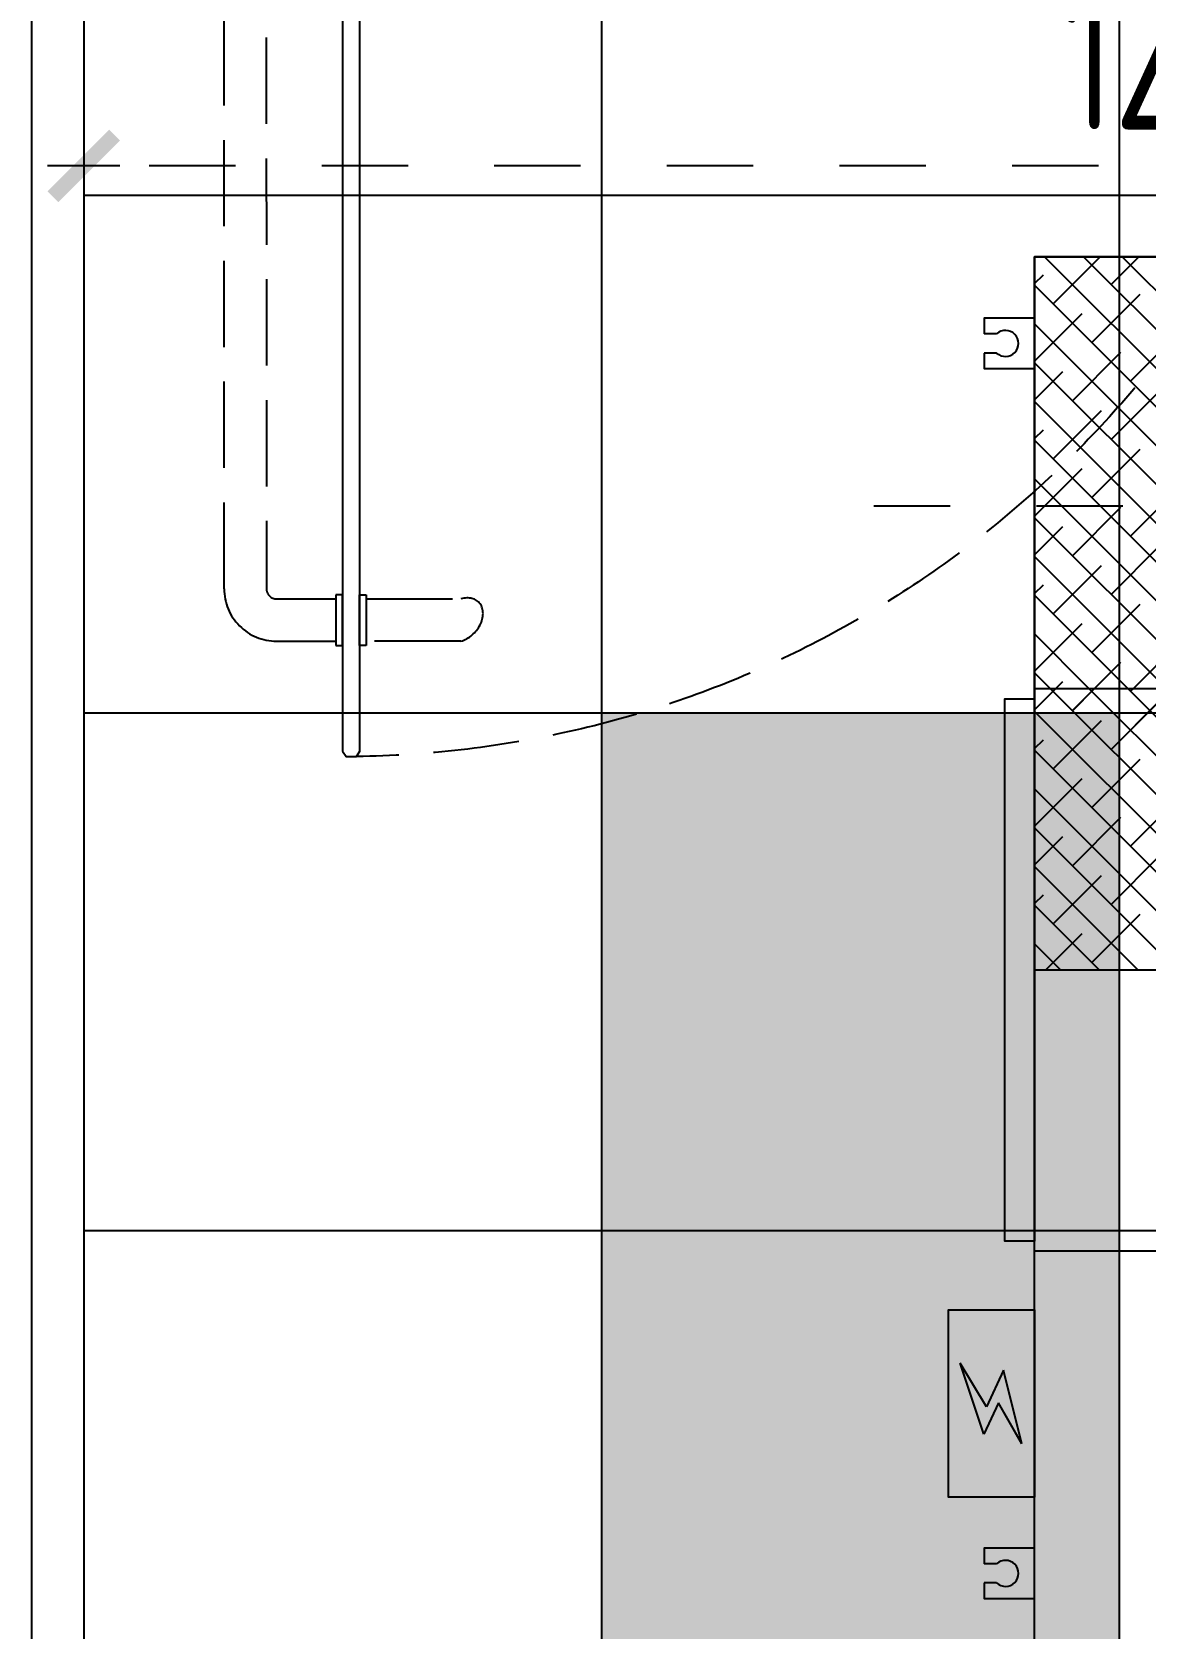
# Model space of a CAD drawing. Extents: x 133656 to 214778, y 12424 to 51506.
# Drawn here: x 160796 to 161441, y 21600 to 22524 of the extents above; entities that cross this region are included whole.
import ezdxf

# ---------------------------------------------------------------- set-up
doc = ezdxf.new("R2010")
doc.units = 0
doc.header["$MEASUREMENT"] = 0
for name, pattern in [('DASH', [0.35, 0.25, -0.1]), ('图纸索引线', [1.414175, 0.440583, -0.082865, 0.082865, -0.092515, 0.440583, -0.082865, 0.082865, -0.109034]), ('家具虚线平面', [100, 50, -50]), ('轴线', [1279.947105, 991.697132, -142.311249, 0, -145.938724])]:
    doc.linetypes.add(name, pattern=pattern)
doc.layers.get('Defpoints').update_dxf_attribs({"color": 8})
for name, color, linetype in [('A31.土建轴线', 251, 'Continuous'), ('B4.装修完成面', 112, 'Continuous'), ('B6.新建墙体定位', 203, 'Continuous'), ('B8.玻璃隔断层', 152, 'Continuous'), ('E1.地面-(平面图)', 136, 'Continuous'), ('G3.天花灯具', 52, 'Continuous'), ('G4.天花灯位', 71, 'Continuous'), ('G5.天花看线', 152, 'Continuous'), ('H3.顶面烟感', 102, 'Continuous'), ('WALL', 6, 'Continuous'), ('WF2水点标注', 1, 'Continuous'), ('面积统计', 6, 'Continuous')]:
    doc.layers.add(name, color=color, linetype=linetype)
doc.styles.add('标注数字', font='dim.shx', dxfattribs={"width": 0.8})
doc.dimstyles.new('设计2017', dxfattribs={"dimscale": 100, "dimtxt": 2.5, "dimasz": 0.06, "dimexe": 2, "dimexo": 2.5, "dimgap": 0.6, "dimtad": 1, "dimdec": 0, "dimrnd": 5, "dimzin": 0, "dimdsep": 46, "dimtxsty": '标注数字', "dimblk": 'HBA_DIMENSION_TICK', "dimcen": 0.125, "dimclrd": 44, "dimclre": 44, "dimclrt": 50, "dimadec": 0, "dimazin": 0, "dimtfac": 1, "dimtdec": 0, "dimtix": 1, "dimtmove": 0, "dimatfit": 3, "dimldrblk": 'HBA_Leader_Arrow', "dimfxl": 7, "dimfxlon": 1, "dimtvp": 1, "dimtolj": 1, "dimtzin": 0, "dimarcsym": 0})
pattern_1 = [(0, (160826.07, 20329.63), (0, 300), []), (90, (160826.07, 20329.63), (-300, 2e-14), [])]

# ---------------------------------------------------------------- blocks, each defined once
blk = doc.blocks.new('门-沐浴房')
at = {"color": 251, "linetype": 'DASH', "ltscale": 200}
for p, q in [((-48.28, 533.29, 0), (-13.98, 533.29, 0)), ((-13.98, 535.74, 0), (-10.06, 535.74, 0)), ((-13.98, 506.34, 0), (-13.98, 535.74, 0)), ((-10.06, 535.74, 0), (-10.06, 506.34, 0)), ((3.66, 535.74, 0), (-0.26, 535.74, 0)), ((-0.26, 535.74, 0), (-0.26, 506.34, 0)), ((3.66, 506.34, 0), (3.66, 535.74, 0)), ((58.54, 533.28, 0), (3.66, 533.29, 0)), ((-48.28, 508.79, 0), (-13.98, 508.79, 0)), ((3.66, 508.79, 0), (58.54, 508.78, 0)), ((-78.66, 502.92, 0), (-78.72, 113.6, 0)), ((-54.22, 113.6, 0), (-54.16, 502.91, 0)), ((-10.06, 506.34, 0), (-13.98, 506.34, 0)), ((-0.26, 506.34, 0), (3.66, 506.34, 0)), ((-48.34, 107.72, 0), (-14.04, 107.71, 0)), ((-10.12, 110.16, 0), (-14.04, 110.16, 0)), ((-14.04, 110.16, 0), (-14.04, 80.76, 0)), ((-10.12, 80.76, 0), (-10.12, 110.16, 0)), ((-48.34, 83.22, 0), (-14.04, 83.21, 0)), ((-14.04, 80.76, 0), (-10.12, 80.76, 0))]:
    blk.add_line(p, q, dxfattribs=at)
at = {"elevation": 0}
blk.add_lwpolyline([(-10, 597.08), (-8, 600.08), (-2, 600.08), (0, 597.08), (0, 3), (-2, 0), (-8, 0), (-10, 3), (-10, 597.08)], dxfattribs=at)
at = {"color": 251, "linetype": 'DASH', "ltscale": 200}
blk.add_arc((-10.23, -0.1, 0), 600.23, 0.00933, 89.21427, dxfattribs=at)
at = {"color": 251, "linetype": 'DASH', "ltscale": 200, "extrusion": (2.71207e-09, 9.54989e-10, -1)}
for centre, major_axis, ratio, start_param, end_param in [((-48.28, 502.91, 0), (21.48, -21.48, 0), 1, 2.35633, 3.927127), ((58.54, 521.03, 0), (10.32, -10.32, 0), 0.737042, 4.077232, 7.218825), ((-48.28, 502.91, 0), (4.16, -4.16, 0), 1, 2.35633, 3.927127), ((-48.34, 113.6, 0), (-21.48, -21.48, 0), 1, -0.785262, 0.785534), ((-48.34, 113.6, 0), (-4.16, -4.16, 0), 1, -0.785262, 0.785534)]:
    blk.add_ellipse(centre, major_axis=major_axis, ratio=ratio, start_param=start_param, end_param=end_param, dxfattribs=at)
blk = doc.blocks.new('HBA_DIMENSION_TICK')
at = {"color": 0, "linetype": 'ByBlock'}
for p, q in [((-10, 0), (0, 0)), ((0, 0), (10, 0))]:
    blk.add_line(p, q, dxfattribs=at)
at = {"color": 50, "linetype": 'ByBlock'}
blk.add_solid([(-10, -7), (-7, -10), (7, 10), (10, 7)], dxfattribs=at)
blk = doc.blocks.new('*D576')
at = {"layer": 'B6.新建墙体定位', "color": 44, "linetype": '家具虚线平面', "lineweight": -2, "transparency": 16777216}
for p, q in [((160826.07, 22582.13), (160826.07, 22376.74)), ((162116.07, 22582.13), (162116.07, 22376.74)), ((162113.97, 22446.74), (160828.17, 22446.74))]:
    blk.add_line(p, q, dxfattribs=at)
at = {"layer": 'Defpoints', "color": 0, "linetype": '家具虚线平面', "transparency": 16777216}
for p in [(160826.07, 22669.63), (162116.07, 22669.63), (160826.07, 22446.74)]:
    blk.add_point(p, dxfattribs=at)
at = {"layer": 'B6.新建墙体定位', "color": 44, "linetype": '家具虚线平面', "lineweight": -2, "transparency": 16777216, "xscale": 2.1, "yscale": 2.1, "zscale": 2.1, "rotation": 180}
blk.add_blockref('HBA_DIMENSION_TICK', (160826.07, 22446.74), dxfattribs=at)
at = {"layer": 'B6.新建墙体定位', "color": 44, "linetype": '家具虚线平面', "lineweight": -2, "transparency": 16777216, "xscale": 2.1, "yscale": 2.1, "zscale": 2.1}
blk.add_blockref('HBA_DIMENSION_TICK', (162116.07, 22446.74), dxfattribs=at)
at = {"layer": 'B6.新建墙体定位', "color": 50, "linetype": '家具虚线平面', "transparency": 16777216, "insert": (161471.07, 22511.49), "char_height": 87.5, "attachment_point": 5, "style": '标注数字'}
blk.add_mtext('\\A1;1290', dxfattribs=at)
blk = doc.blocks.new('HBA_Leader_Arrow')
at = {"color": 0, "linetype": 'ByBlock', "ltscale": 0.5}
blk.add_line((3.5, 0), (-10, 0), dxfattribs=at)
for points in [[(-10.99, 11.28), (-6.57, 14.38), (-0.55, 0), (3.5, 0)], [(-10.99, -11.28), (-6.57, -14.38), (-0.55, 0), (3.5, 0)]]:
    blk.add_solid(points, dxfattribs=at)
blk = doc.blocks.new('ER250')
at = {"color": 6}
for p, q in [((-190.17, 921), (-568.37, 921)), ((-568.37, 921), (-568.37, 507.79)), ((188.03, 921), (-568.37, 921)), ((-312.27, 670.81), (-562.47, 921)), ((-557.61, 893.69), (-530.29, 921)), ((-289.82, 670.81), (-540.02, 921)), ((-523.93, 904.91), (-507.84, 921)), ((-267.37, 670.81), (-517.57, 921)), ((-568.37, 905.38), (-563.22, 910.53)), ((-334.73, 670.81), (-568.37, 904.45)), ((-535.16, 871.24), (-507.09, 899.3)), ((-568.37, 860.48), (-540.77, 888.08)), ((-357.18, 670.81), (-568.37, 882)), ((-590.3, 876.29), (-597.53, 876.29)), ((-512.71, 848.79), (-484.64, 876.85)), ((-590.3, 865.17), (-597.53, 865.17)), ((-546.38, 837.56), (-518.32, 865.63)), ((-379.63, 670.81), (-568.37, 859.55)), ((-568.37, 838.03), (-551.99, 854.4)), ((-523.93, 815.11), (-495.87, 843.17)), ((-402.08, 670.81), (-568.37, 837.09)), ((-557.61, 803.89), (-529.54, 831.95)), ((-568.37, 815.58), (-563.22, 820.72)), ((-424.53, 670.81), (-568.37, 814.64)), ((-535.16, 781.44), (-507.09, 809.5)), ((-568.37, 770.68), (-540.77, 798.27)), ((-446.98, 670.81), (-568.37, 792.19)), ((-512.71, 758.98), (-484.64, 787.05)), ((-469.43, 670.81), (-568.37, 769.74)), ((-546.38, 747.76), (-518.32, 775.82)), ((-568.37, 748.23), (-551.99, 764.6)), ((-523.93, 725.31), (-495.87, 753.37)), ((-491.88, 670.81), (-568.37, 747.29)), ((-557.61, 714.08), (-529.54, 742.15)), ((-568.37, 725.78), (-563.22, 730.92)), ((-514.33, 670.81), (-568.37, 724.84)), ((-535.16, 691.63), (-507.09, 719.7)), ((-568.37, 680.87), (-540.77, 708.47)), ((-536.78, 670.81), (-568.37, 702.39)), ((-511.08, 670.81), (-484.64, 697.25)), ((-533.53, 670.81), (-518.32, 686.02)), ((-559.23, 670.81), (-568.37, 679.94)), ((-568.37, 658.42), (-555.98, 670.81)), ((-396.21, 507.79), (-559.23, 670.81)), ((-555.98, 670.81), (-551.99, 674.79)), ((-546.38, 657.96), (-533.53, 670.81)), ((-373.76, 507.79), (-536.78, 670.81)), ((-351.31, 507.79), (-514.33, 670.81)), ((-512.71, 669.18), (-511.08, 670.81)), ((-418.66, 507.79), (-568.37, 657.49)), ((-523.93, 635.51), (-495.87, 663.57)), ((-557.61, 624.28), (-529.54, 652.34)), ((-568.37, 635.97), (-563.22, 641.12)), ((-441.12, 507.79), (-568.37, 635.04)), ((-535.16, 601.83), (-507.09, 629.89)), ((-568.37, 591.07), (-540.77, 618.67)), ((-463.57, 507.79), (-568.37, 612.59)), ((-512.71, 579.38), (-484.64, 607.44)), ((-546.38, 568.15), (-518.32, 596.22)), ((-486.02, 507.79), (-568.37, 590.14)), ((-568.37, 568.62), (-551.99, 584.99)), ((-523.93, 545.7), (-495.87, 573.77)), ((-508.47, 507.79), (-568.37, 567.69)), ((-557.61, 534.48), (-529.54, 562.54)), ((-568.37, 546.17), (-563.22, 551.32)), ((-530.92, 507.79), (-568.37, 545.24)), ((-535.16, 512.03), (-507.09, 540.09)), ((-561.85, 507.79), (-540.77, 528.87)), ((-553.37, 507.79), (-568.37, 522.79)), ((-568.37, 507.79), (188.03, 507.79)), ((-596.19, 254.58), (-611.46, 279.89)), ((-597.72, 238.68), (-611.46, 279.89)), ((-586.32, 275.81), (-596.19, 254.58)), ((-575.74, 233.27), (-586.32, 275.81)), ((-589.28, 256.85), (-597.72, 238.68)), ((-575.74, 233.27), (-589.28, 256.85)), ((-590.3, 163.68), (-597.53, 163.68)), ((-590.3, 152.55), (-597.53, 152.55))]:
    blk.add_line(p, q, dxfattribs=at)
for points in [[(188.03, 94.57), (-568.37, 94.57), (-568.37, 921), (188.03, 921)], [(-279.47, 670.81), (-279.47, 344.77), (-568.37, 344.77), (-568.37, 670.81)], [(-568.37, 664.9), (-568.37, 350.68), (-585.48, 350.68), (-585.48, 664.9)], [(-568.37, 310.87), (-568.37, 202.21), (-618.14, 202.21), (-618.14, 310.87)]]:
    blk.add_lwpolyline(points, close=True, dxfattribs=at)
for points in [[(-597.53, 865.17), (-597.53, 856.15), (-568.37, 856.15), (-568.37, 885.31), (-597.53, 885.31), (-597.53, 876.29)], [(-597.53, 152.55), (-597.53, 143.54), (-568.37, 143.54), (-568.37, 172.69), (-597.53, 172.69), (-597.53, 163.68)]]:
    blk.add_lwpolyline(points, dxfattribs=at)
for centre in [(-585.18, 870.73), (-585.18, 158.11)]:
    blk.add_arc(centre, 7.56, 227.36615, 132.63385, dxfattribs=at)
blk = doc.blocks.new('新风口')
at = {"color": 6}
for p, q in [((3825.6, 4562.88), (3447.41, 4562.88)), ((3447.41, 4562.88), (3447.41, 4149.66)), ((4203.8, 4562.88), (3447.41, 4562.88)), ((3825.6, 4562.88), (3447.41, 4562.88)), ((3447.41, 4562.88), (3447.41, 4149.66)), ((4203.8, 4562.88), (3447.41, 4562.88)), ((3825.6, 4562.88), (3447.41, 4562.88)), ((3447.41, 4562.88), (3447.41, 4149.66)), ((4203.8, 4562.88), (3447.41, 4562.88)), ((3703.5, 4312.68), (3453.3, 4562.88)), ((3703.5, 4312.68), (3453.3, 4562.88)), ((3703.5, 4312.68), (3453.3, 4562.88)), ((3458.17, 4535.56), (3485.48, 4562.88)), ((3458.17, 4535.56), (3485.48, 4562.88)), ((3458.17, 4535.56), (3485.48, 4562.88)), ((3725.95, 4312.68), (3475.75, 4562.88)), ((3725.95, 4312.68), (3475.75, 4562.88)), ((3725.95, 4312.68), (3475.75, 4562.88)), ((3491.84, 4546.79), (3507.93, 4562.88)), ((3491.84, 4546.79), (3507.93, 4562.88)), ((3491.84, 4546.79), (3507.93, 4562.88)), ((3748.4, 4312.68), (3498.2, 4562.88)), ((3748.4, 4312.68), (3498.2, 4562.88)), ((3748.4, 4312.68), (3498.2, 4562.88)), ((3447.41, 4547.26), (3452.55, 4552.4)), ((3447.41, 4547.26), (3452.55, 4552.4)), ((3447.41, 4547.26), (3452.55, 4552.4)), ((3681.05, 4312.68), (3447.41, 4546.32)), ((3681.05, 4312.68), (3447.41, 4546.32)), ((3681.05, 4312.68), (3447.41, 4546.32)), ((3480.62, 4513.11), (3508.68, 4541.18)), ((3480.62, 4513.11), (3508.68, 4541.18)), ((3480.62, 4513.11), (3508.68, 4541.18)), ((3447.41, 4502.35), (3475, 4529.95)), ((3447.41, 4502.35), (3475, 4529.95)), ((3447.41, 4502.35), (3475, 4529.95)), ((3658.6, 4312.68), (3447.41, 4523.87)), ((3658.6, 4312.68), (3447.41, 4523.87)), ((3658.6, 4312.68), (3447.41, 4523.87)), ((3425.47, 4518.17), (3418.24, 4518.17)), ((3425.47, 4518.17), (3418.24, 4518.17)), ((3425.47, 4518.17), (3418.24, 4518.17)), ((3503.07, 4490.66), (3531.13, 4518.73)), ((3503.07, 4490.66), (3531.13, 4518.73)), ((3503.07, 4490.66), (3531.13, 4518.73)), ((3425.47, 4507.04), (3418.24, 4507.04)), ((3425.47, 4507.04), (3418.24, 4507.04)), ((3425.47, 4507.04), (3418.24, 4507.04)), ((3469.39, 4479.44), (3497.45, 4507.5)), ((3469.39, 4479.44), (3497.45, 4507.5)), ((3469.39, 4479.44), (3497.45, 4507.5)), ((3636.15, 4312.68), (3447.41, 4501.42)), ((3636.15, 4312.68), (3447.41, 4501.42)), ((3636.15, 4312.68), (3447.41, 4501.42)), ((3447.41, 4479.9), (3463.78, 4496.28)), ((3447.41, 4479.9), (3463.78, 4496.28)), ((3447.41, 4479.9), (3463.78, 4496.28)), ((3613.7, 4312.68), (3447.41, 4478.97)), ((3613.7, 4312.68), (3447.41, 4478.97)), ((3613.7, 4312.68), (3447.41, 4478.97)), ((3491.84, 4456.99), (3519.91, 4485.05)), ((3491.84, 4456.99), (3519.91, 4485.05)), ((3491.84, 4456.99), (3519.91, 4485.05)), ((3458.17, 4445.76), (3486.23, 4473.82)), ((3458.17, 4445.76), (3486.23, 4473.82)), ((3458.17, 4445.76), (3486.23, 4473.82)), ((3447.41, 4457.45), (3452.55, 4462.6)), ((3447.41, 4457.45), (3452.55, 4462.6)), ((3447.41, 4457.45), (3452.55, 4462.6)), ((3591.25, 4312.68), (3447.41, 4456.52)), ((3591.25, 4312.68), (3447.41, 4456.52)), ((3591.25, 4312.68), (3447.41, 4456.52)), ((3480.62, 4423.31), (3508.68, 4451.37)), ((3480.62, 4423.31), (3508.68, 4451.37)), ((3480.62, 4423.31), (3508.68, 4451.37)), ((3447.41, 4412.55), (3475, 4440.15)), ((3447.41, 4412.55), (3475, 4440.15)), ((3447.41, 4412.55), (3475, 4440.15)), ((3568.79, 4312.68), (3447.41, 4434.07)), ((3568.79, 4312.68), (3447.41, 4434.07)), ((3568.79, 4312.68), (3447.41, 4434.07)), ((3503.07, 4400.86), (3531.13, 4428.92)), ((3503.07, 4400.86), (3531.13, 4428.92)), ((3503.07, 4400.86), (3531.13, 4428.92)), ((3546.34, 4312.68), (3447.41, 4411.62)), ((3546.34, 4312.68), (3447.41, 4411.62)), ((3546.34, 4312.68), (3447.41, 4411.62)), ((3469.39, 4389.63), (3497.45, 4417.7)), ((3469.39, 4389.63), (3497.45, 4417.7)), ((3469.39, 4389.63), (3497.45, 4417.7)), ((3447.41, 4390.1), (3463.78, 4406.47)), ((3447.41, 4390.1), (3463.78, 4406.47)), ((3447.41, 4390.1), (3463.78, 4406.47)), ((3491.84, 4367.18), (3519.91, 4395.25)), ((3491.84, 4367.18), (3519.91, 4395.25)), ((3491.84, 4367.18), (3519.91, 4395.25)), ((3523.89, 4312.68), (3447.41, 4389.17)), ((3523.89, 4312.68), (3447.41, 4389.17)), ((3523.89, 4312.68), (3447.41, 4389.17)), ((3458.17, 4355.96), (3486.23, 4384.02)), ((3458.17, 4355.96), (3486.23, 4384.02)), ((3458.17, 4355.96), (3486.23, 4384.02)), ((3447.41, 4367.65), (3452.55, 4372.8)), ((3447.41, 4367.65), (3452.55, 4372.8)), ((3447.41, 4367.65), (3452.55, 4372.8)), ((3501.44, 4312.68), (3447.41, 4366.72)), ((3501.44, 4312.68), (3447.41, 4366.72)), ((3501.44, 4312.68), (3447.41, 4366.72)), ((3480.62, 4333.51), (3508.68, 4361.57)), ((3480.62, 4333.51), (3508.68, 4361.57)), ((3480.62, 4333.51), (3508.68, 4361.57)), ((3447.41, 4322.75), (3475, 4350.35)), ((3447.41, 4322.75), (3475, 4350.35)), ((3447.41, 4322.75), (3475, 4350.35)), ((3478.99, 4312.68), (3447.41, 4344.27)), ((3478.99, 4312.68), (3447.41, 4344.27)), ((3478.99, 4312.68), (3447.41, 4344.27)), ((3504.69, 4312.68), (3531.13, 4339.12)), ((3504.69, 4312.68), (3531.13, 4339.12)), ((3504.69, 4312.68), (3531.13, 4339.12)), ((3456.54, 4312.68), (3447.41, 4321.82)), ((3456.54, 4312.68), (3447.41, 4321.82)), ((3456.54, 4312.68), (3447.41, 4321.82)), ((3482.24, 4312.68), (3497.45, 4327.9)), ((3482.24, 4312.68), (3497.45, 4327.9)), ((3482.24, 4312.68), (3497.45, 4327.9)), ((3447.41, 4300.3), (3459.79, 4312.68)), ((3447.41, 4300.3), (3459.79, 4312.68)), ((3447.41, 4300.3), (3459.79, 4312.68)), ((3619.56, 4149.66), (3456.54, 4312.68)), ((3619.56, 4149.66), (3456.54, 4312.68)), ((3619.56, 4149.66), (3456.54, 4312.68)), ((3459.79, 4312.68), (3463.78, 4316.67)), ((3459.79, 4312.68), (3463.78, 4316.67)), ((3459.79, 4312.68), (3463.78, 4316.67)), ((3469.39, 4299.83), (3482.24, 4312.68)), ((3469.39, 4299.83), (3482.24, 4312.68)), ((3469.39, 4299.83), (3482.24, 4312.68)), ((3642.01, 4149.66), (3478.99, 4312.68)), ((3642.01, 4149.66), (3478.99, 4312.68)), ((3642.01, 4149.66), (3478.99, 4312.68)), ((3664.46, 4149.66), (3501.44, 4312.68)), ((3664.46, 4149.66), (3501.44, 4312.68)), ((3664.46, 4149.66), (3501.44, 4312.68)), ((3503.07, 4311.06), (3504.69, 4312.68)), ((3503.07, 4311.06), (3504.69, 4312.68)), ((3503.07, 4311.06), (3504.69, 4312.68)), ((3491.84, 4277.38), (3519.91, 4305.44)), ((3491.84, 4277.38), (3519.91, 4305.44)), ((3491.84, 4277.38), (3519.91, 4305.44)), ((3597.11, 4149.66), (3447.41, 4299.37)), ((3597.11, 4149.66), (3447.41, 4299.37)), ((3597.11, 4149.66), (3447.41, 4299.37)), ((3458.17, 4266.16), (3486.23, 4294.22)), ((3458.17, 4266.16), (3486.23, 4294.22)), ((3458.17, 4266.16), (3486.23, 4294.22)), ((3447.41, 4277.85), (3452.55, 4282.99)), ((3447.41, 4277.85), (3452.55, 4282.99)), ((3447.41, 4277.85), (3452.55, 4282.99)), ((3574.66, 4149.66), (3447.41, 4276.91)), ((3574.66, 4149.66), (3447.41, 4276.91)), ((3574.66, 4149.66), (3447.41, 4276.91)), ((3480.62, 4243.71), (3508.68, 4271.77)), ((3480.62, 4243.71), (3508.68, 4271.77)), ((3480.62, 4243.71), (3508.68, 4271.77)), ((3447.41, 4232.95), (3475, 4260.54)), ((3447.41, 4232.95), (3475, 4260.54)), ((3447.41, 4232.95), (3475, 4260.54)), ((3552.21, 4149.66), (3447.41, 4254.46)), ((3552.21, 4149.66), (3447.41, 4254.46)), ((3552.21, 4149.66), (3447.41, 4254.46)), ((3503.07, 4221.26), (3531.13, 4249.32)), ((3503.07, 4221.26), (3531.13, 4249.32)), ((3503.07, 4221.26), (3531.13, 4249.32)), ((3469.39, 4210.03), (3497.45, 4238.09)), ((3469.39, 4210.03), (3497.45, 4238.09)), ((3469.39, 4210.03), (3497.45, 4238.09)), ((3529.76, 4149.66), (3447.41, 4232.01)), ((3529.76, 4149.66), (3447.41, 4232.01)), ((3529.76, 4149.66), (3447.41, 4232.01)), ((3447.41, 4210.5), (3463.78, 4226.87)), ((3447.41, 4210.5), (3463.78, 4226.87)), ((3447.41, 4210.5), (3463.78, 4226.87)), ((3507.31, 4149.66), (3447.41, 4209.56)), ((3507.31, 4149.66), (3447.41, 4209.56)), ((3507.31, 4149.66), (3447.41, 4209.56)), ((3491.84, 4187.58), (3519.91, 4215.64)), ((3491.84, 4187.58), (3519.91, 4215.64)), ((3491.84, 4187.58), (3519.91, 4215.64)), ((3458.17, 4176.35), (3486.23, 4204.42)), ((3458.17, 4176.35), (3486.23, 4204.42)), ((3458.17, 4176.35), (3486.23, 4204.42)), ((3447.41, 4188.05), (3452.55, 4193.19)), ((3447.41, 4188.05), (3452.55, 4193.19)), ((3447.41, 4188.05), (3452.55, 4193.19)), ((3484.85, 4149.66), (3447.41, 4187.11)), ((3484.85, 4149.66), (3447.41, 4187.11)), ((3484.85, 4149.66), (3447.41, 4187.11)), ((3480.62, 4153.9), (3508.68, 4181.97)), ((3480.62, 4153.9), (3508.68, 4181.97)), ((3480.62, 4153.9), (3508.68, 4181.97)), ((3462.4, 4149.66), (3447.41, 4164.66)), ((3462.4, 4149.66), (3447.41, 4164.66)), ((3462.4, 4149.66), (3447.41, 4164.66)), ((3453.93, 4149.66), (3475, 4170.74)), ((3453.93, 4149.66), (3475, 4170.74)), ((3453.93, 4149.66), (3475, 4170.74)), ((3447.41, 4149.66), (4203.8, 4149.66)), ((3447.41, 4149.66), (4203.8, 4149.66)), ((3447.41, 4149.66), (4203.8, 4149.66)), ((3419.58, 3896.46), (3404.31, 3921.76)), ((3418.05, 3880.56), (3404.31, 3921.76)), ((3419.58, 3896.46), (3404.31, 3921.76)), ((3418.05, 3880.56), (3404.31, 3921.76)), ((3419.58, 3896.46), (3404.31, 3921.76)), ((3418.05, 3880.56), (3404.31, 3921.76)), ((3429.45, 3917.69), (3419.58, 3896.46)), ((3429.45, 3917.69), (3419.58, 3896.46)), ((3429.45, 3917.69), (3419.58, 3896.46)), ((3440.03, 3875.14), (3429.45, 3917.69)), ((3440.03, 3875.14), (3429.45, 3917.69)), ((3440.03, 3875.14), (3429.45, 3917.69)), ((3426.5, 3898.72), (3418.05, 3880.56)), ((3426.5, 3898.72), (3418.05, 3880.56)), ((3426.5, 3898.72), (3418.05, 3880.56)), ((3440.03, 3875.14), (3426.5, 3898.72)), ((3440.03, 3875.14), (3426.5, 3898.72)), ((3440.03, 3875.14), (3426.5, 3898.72)), ((3425.47, 3805.55), (3418.24, 3805.55)), ((3425.47, 3805.55), (3418.24, 3805.55)), ((3425.47, 3805.55), (3418.24, 3805.55)), ((3425.47, 3794.43), (3418.24, 3794.43)), ((3425.47, 3794.43), (3418.24, 3794.43)), ((3425.47, 3794.43), (3418.24, 3794.43))]:
    blk.add_line(p, q, dxfattribs=at)
for points in [[(4203.8, 3736.45), (3447.41, 3736.45), (3447.41, 4562.88), (4203.8, 4562.88)], [(4203.8, 3736.45), (3447.41, 3736.45), (3447.41, 4562.88), (4203.8, 4562.88)], [(4203.8, 3736.45), (3447.41, 3736.45), (3447.41, 4562.88), (4203.8, 4562.88)], [(3736.3, 4312.68), (3736.3, 3986.65), (3447.41, 3986.65), (3447.41, 4312.68)], [(3736.3, 4312.68), (3736.3, 3986.65), (3447.41, 3986.65), (3447.41, 4312.68)], [(3736.3, 4312.68), (3736.3, 3986.65), (3447.41, 3986.65), (3447.41, 4312.68)], [(3447.41, 4306.77), (3447.41, 3992.56), (3430.3, 3992.56), (3430.3, 4306.77)], [(3447.41, 4306.77), (3447.41, 3992.56), (3430.3, 3992.56), (3430.3, 4306.77)], [(3447.41, 4306.77), (3447.41, 3992.56), (3430.3, 3992.56), (3430.3, 4306.77)], [(3447.41, 3952.74), (3447.41, 3844.08), (3397.63, 3844.08), (3397.63, 3952.74)], [(3447.41, 3952.74), (3447.41, 3844.08), (3397.63, 3844.08), (3397.63, 3952.74)], [(3447.41, 3952.74), (3447.41, 3844.08), (3397.63, 3844.08), (3397.63, 3952.74)]]:
    blk.add_lwpolyline(points, close=True, dxfattribs=at)
for points in [[(3418.24, 4507.04), (3418.24, 4498.03), (3447.41, 4498.03), (3447.41, 4527.18), (3418.24, 4527.18), (3418.24, 4518.17)], [(3418.24, 4507.04), (3418.24, 4498.03), (3447.41, 4498.03), (3447.41, 4527.18), (3418.24, 4527.18), (3418.24, 4518.17)], [(3418.24, 4507.04), (3418.24, 4498.03), (3447.41, 4498.03), (3447.41, 4527.18), (3418.24, 4527.18), (3418.24, 4518.17)], [(3418.24, 3794.43), (3418.24, 3785.41), (3447.41, 3785.41), (3447.41, 3814.57), (3418.24, 3814.57), (3418.24, 3805.55)], [(3418.24, 3794.43), (3418.24, 3785.41), (3447.41, 3785.41), (3447.41, 3814.57), (3418.24, 3814.57), (3418.24, 3805.55)], [(3418.24, 3794.43), (3418.24, 3785.41), (3447.41, 3785.41), (3447.41, 3814.57), (3418.24, 3814.57), (3418.24, 3805.55)]]:
    blk.add_lwpolyline(points, dxfattribs=at)
for centre in [(3430.59, 4512.61), (3430.59, 4512.61), (3430.59, 4512.61), (3430.59, 3799.99), (3430.59, 3799.99), (3430.59, 3799.99)]:
    blk.add_arc(centre, 7.56, 227.3661, 132.6338, dxfattribs=at)
at = {"layer": '面积统计', "rotation": 359.9999505593134}
blk.add_blockref('ER250', (4015.77, 3641.88), dxfattribs=at)
blk = doc.blocks.new('*D652')
at = {"layer": 'Defpoints', "color": 0, "linetype": '家具虚线平面', "transparency": 16777216}
for p in [(161426.07, 21829.63), (161426.07, 20329.63), (161601.67, 20329.63)]:
    blk.add_point(p, dxfattribs=at)
at = {"layer": 'G4.天花灯位', "color": 44, "linetype": '家具虚线平面', "lineweight": -2, "transparency": 16777216}
for p, q in [((161513.57, 21829.63), (161671.67, 21829.63)), ((161601.67, 21827.53), (161601.67, 20331.73)), ((161513.57, 20329.63), (161671.67, 20329.63))]:
    blk.add_line(p, q, dxfattribs=at)
at = {"layer": 'G4.天花灯位', "color": 44, "linetype": '家具虚线平面', "lineweight": -2, "transparency": 16777216, "xscale": 2.1, "yscale": 2.1, "zscale": 2.1}
for p, rotation in [((161601.67, 21829.63), 90), ((161601.67, 20329.63), 270)]:
    blk.add_blockref('HBA_DIMENSION_TICK', p, dxfattribs=dict(at, rotation=rotation))
at = {"layer": 'G4.天花灯位', "color": 50, "linetype": '家具虚线平面', "transparency": 16777216, "insert": (161536.92, 21079.63), "char_height": 87.5, "attachment_point": 5, "rotation": 90, "style": '标注数字'}
blk.add_mtext('\\A1;1500', dxfattribs=at)

msp = doc.modelspace()

# ---------------------------------------------------------------- hatches: boundary and pattern name
at = {"layer": 'E1.地面-(平面图)'}
h = msp.add_hatch(dxfattribs=at)
h.set_pattern_fill('_USER', color=256, scale=300, double=1, pattern_type=0)
h.set_pattern_definition(pattern_1)
h.paths.add_polyline_path([(162466.07, 22669.63), (162116.07, 22669.63), (162116.07, 22669.63), (160826.07, 22669.63), (160826.07, 20329.63), (162466.07, 20329.63)])
at = {"layer": 'G3.天花灯具', "linetype": '图纸索引线'}
h = msp.add_hatch(color=5, dxfattribs=at)
h.dxf.hatch_style = 1
h.set_gradient(color1=(0, 0, 255), color2=(255, 255, 0), tint=1, name='SPHERICAL')
h.paths.add_polyline_path([(161126.42, 21529.63), (161426.42, 21529.63), (161426.42, 22129.63), (161126.42, 22129.63)])
at = {"layer": 'G5.天花看线'}
h = msp.add_hatch(dxfattribs=at)
h.set_pattern_fill('_USER', color=256, scale=300, double=1, pattern_type=0)
h.set_pattern_definition(pattern_1)
h.paths.add_polyline_path([(162466.07, 22669.63), (162116.07, 22669.63), (162116.07, 23569.63), (160826.07, 23569.63), (160826.07, 20329.63), (162466.07, 20329.63)])

# ---------------------------------------------------------------- linework, layer by layer
at = {"layer": 'A31.土建轴线', "linetype": '轴线', "ltscale": 0.5}
msp.add_line((160796.07, 20099.63), (160796.07, 25778.71), dxfattribs=at)
at = {"layer": 'B4.装修完成面'}
msp.add_lwpolyline([(161696.07, 20299.63), (161696.07, 20329.63), (162466.07, 20329.63), (162466.07, 22669.63), (162116.07, 22669.63), (162116.07, 23569.63), (160826.07, 23569.63), (160826.07, 20329.63), (160896.07, 20329.63), (160896.07, 20299.63)], dxfattribs=at)
at = {"layer": 'WALL'}
msp.add_line((160796.07, 20299.63), (160796.07, 23599.63), dxfattribs=at)
at = {"layer": 'WF2水点标注', "linetype": '家具虚线平面'}
msp.add_line((163128.13, 22249.63), (161283.82, 22249.63), dxfattribs=at)

# ---------------------------------------------------------------- block references
at = {"layer": 'B8.玻璃隔断层', "extrusion": (1.01866e-09, 9.33426e-10, 1), "xscale": -1, "rotation": 180.0000000149453}
msp.add_blockref('门-沐浴房', (160986.08, 22704.63, 0), dxfattribs=at)
at = {"layer": 'H3.顶面烟感'}
msp.add_blockref('新风口', (157929.52, 17831.25), dxfattribs=at)

# ---------------------------------------------------------------- dimensions: what is measured, and where the dimension line sits
at = {"layer": 'B6.新建墙体定位', "linetype": '家具虚线平面'}
dim = msp.add_linear_dim(base=(160826.07, 22446.74), p1=(162116.07, 22669.63), p2=(160826.07, 22669.63), angle=180, dimstyle='设计2017', override={"dimscale": 35, "dimtmove": 1}, dxfattribs=at)
dim.commit()
dim.dimension.update_dxf_attribs({"geometry": '*D576', "text_midpoint": (161471.07, 22511.49)})
at = {"layer": 'G4.天花灯位', "linetype": '家具虚线平面'}
dim = msp.add_linear_dim(base=(161601.67, 20329.63), p1=(161426.07, 21829.63), p2=(161426.07, 20329.63), angle=90, dimstyle='设计2017', override={"dimscale": 35, "dimtmove": 1}, dxfattribs=at)
dim.commit()
dim.dimension.update_dxf_attribs({"geometry": '*D652', "text_midpoint": (161536.92, 21079.63)})

doc.saveas('drawing.dxf')
